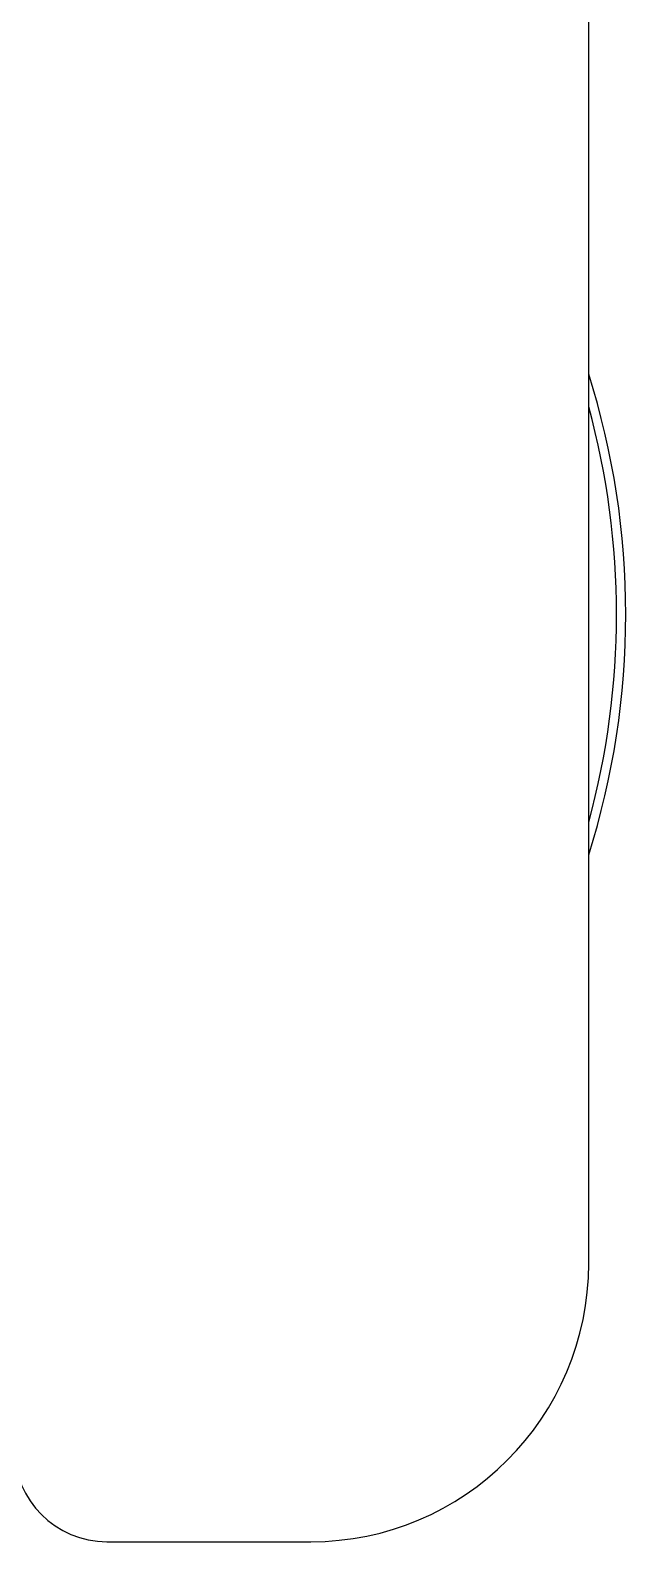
# Model space of a CAD drawing. Header units: millimetres. Extents: x 2 to 418, y 2 to 295.
# Drawn here: x 253.22 to 255.36, y 73.92 to 79.36 of the extents above; entities that cross this region are included whole.
import ezdxf

# ---------------------------------------------------------------- set-up
doc = ezdxf.new("R2010")
doc.units = ezdxf.units.MM

msp = doc.modelspace()

# ---------------------------------------------------------------- linework, layer by layer
at = {"color": 7, "linetype": 'Continuous', "lineweight": 25}
for p, q in [((255.23051, 74.92398), (255.23051, 81.05731)), ((253.49718, 73.92398), (254.23051, 73.92398))]:
    msp.add_line(p, q, dxfattribs=at)
for centre, radius, start, end in [((252.49718, 77.25731), 2.86667, 342.4565, 17.5435), ((252.49718, 77.25731), 2.83333, 344.73227, 15.26773), ((254.23051, 74.92398), 1, 270, 0), ((253.49718, 74.25731), 0.33333, 180, 270)]:
    msp.add_arc(centre, radius, start, end, dxfattribs=at)

doc.saveas('drawing.dxf')
